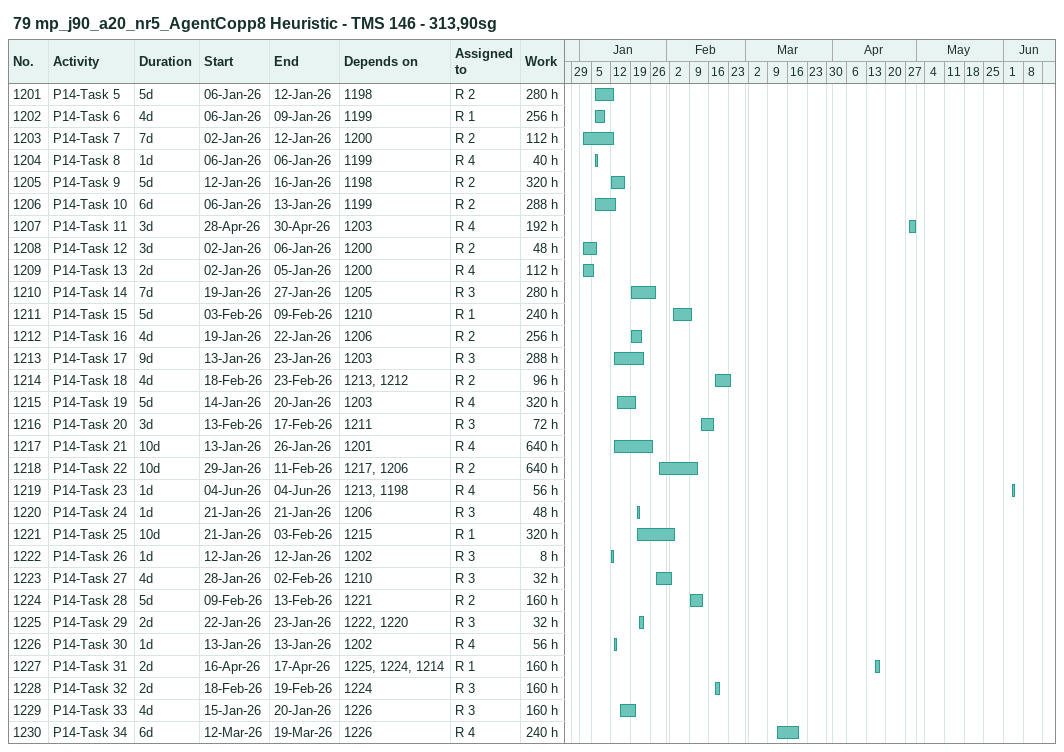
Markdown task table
79 mp_j90_a20_nr5_AgentCopp8 Heuristic - TMS 146 - 313,90sg

| ID | Task | Duration | Start | Finish | Predecessors | Resources | Work (h) |
|---|---|---|---|---|---|---|---|
| 1201 | P14-Task 5 | 5d | 2026-01-06 | 2026-01-12 | 1198 | R 2 | 280 |
| 1202 | P14-Task 6 | 4d | 2026-01-06 | 2026-01-09 | 1199 | R 1 | 256 |
| 1203 | P14-Task 7 | 7d | 2026-01-02 | 2026-01-12 | 1200 | R 2 | 112 |
| 1204 | P14-Task 8 | 1d | 2026-01-06 | 2026-01-06 | 1199 | R 4 | 40 |
| 1205 | P14-Task 9 | 5d | 2026-01-12 | 2026-01-16 | 1198 | R 2 | 320 |
| 1206 | P14-Task 10 | 6d | 2026-01-06 | 2026-01-13 | 1199 | R 2 | 288 |
| 1207 | P14-Task 11 | 3d | 2026-04-28 | 2026-04-30 | 1203 | R 4 | 192 |
| 1208 | P14-Task 12 | 3d | 2026-01-02 | 2026-01-06 | 1200 | R 2 | 48 |
| 1209 | P14-Task 13 | 2d | 2026-01-02 | 2026-01-05 | 1200 | R 4 | 112 |
| 1210 | P14-Task 14 | 7d | 2026-01-19 | 2026-01-27 | 1205 | R 3 | 280 |
| 1211 | P14-Task 15 | 5d | 2026-02-03 | 2026-02-09 | 1210 | R 1 | 240 |
| 1212 | P14-Task 16 | 4d | 2026-01-19 | 2026-01-22 | 1206 | R 2 | 256 |
| 1213 | P14-Task 17 | 9d | 2026-01-13 | 2026-01-23 | 1203 | R 3 | 288 |
| 1214 | P14-Task 18 | 4d | 2026-02-18 | 2026-02-23 | 1213, 1212 | R 2 | 96 |
| 1215 | P14-Task 19 | 5d | 2026-01-14 | 2026-01-20 | 1203 | R 4 | 320 |
| 1216 | P14-Task 20 | 3d | 2026-02-13 | 2026-02-17 | 1211 | R 3 | 72 |
| 1217 | P14-Task 21 | 10d | 2026-01-13 | 2026-01-26 | 1201 | R 4 | 640 |
| 1218 | P14-Task 22 | 10d | 2026-01-29 | 2026-02-11 | 1217, 1206 | R 2 | 640 |
| 1219 | P14-Task 23 | 1d | 2026-06-04 | 2026-06-04 | 1213, 1198 | R 4 | 56 |
| 1220 | P14-Task 24 | 1d | 2026-01-21 | 2026-01-21 | 1206 | R 3 | 48 |
| 1221 | P14-Task 25 | 10d | 2026-01-21 | 2026-02-03 | 1215 | R 1 | 320 |
| 1222 | P14-Task 26 | 1d | 2026-01-12 | 2026-01-12 | 1202 | R 3 | 8 |
| 1223 | P14-Task 27 | 4d | 2026-01-28 | 2026-02-02 | 1210 | R 3 | 32 |
| 1224 | P14-Task 28 | 5d | 2026-02-09 | 2026-02-13 | 1221 | R 2 | 160 |
| 1225 | P14-Task 29 | 2d | 2026-01-22 | 2026-01-23 | 1222, 1220 | R 3 | 32 |
| 1226 | P14-Task 30 | 1d | 2026-01-13 | 2026-01-13 | 1202 | R 4 | 56 |
| 1227 | P14-Task 31 | 2d | 2026-04-16 | 2026-04-17 | 1225, 1224, 1214 | R 1 | 160 |
| 1228 | P14-Task 32 | 2d | 2026-02-18 | 2026-02-19 | 1224 | R 3 | 160 |
| 1229 | P14-Task 33 | 4d | 2026-01-15 | 2026-01-20 | 1226 | R 3 | 160 |
| 1230 | P14-Task 34 | 6d | 2026-03-12 | 2026-03-19 | 1226 | R 4 | 240 |
